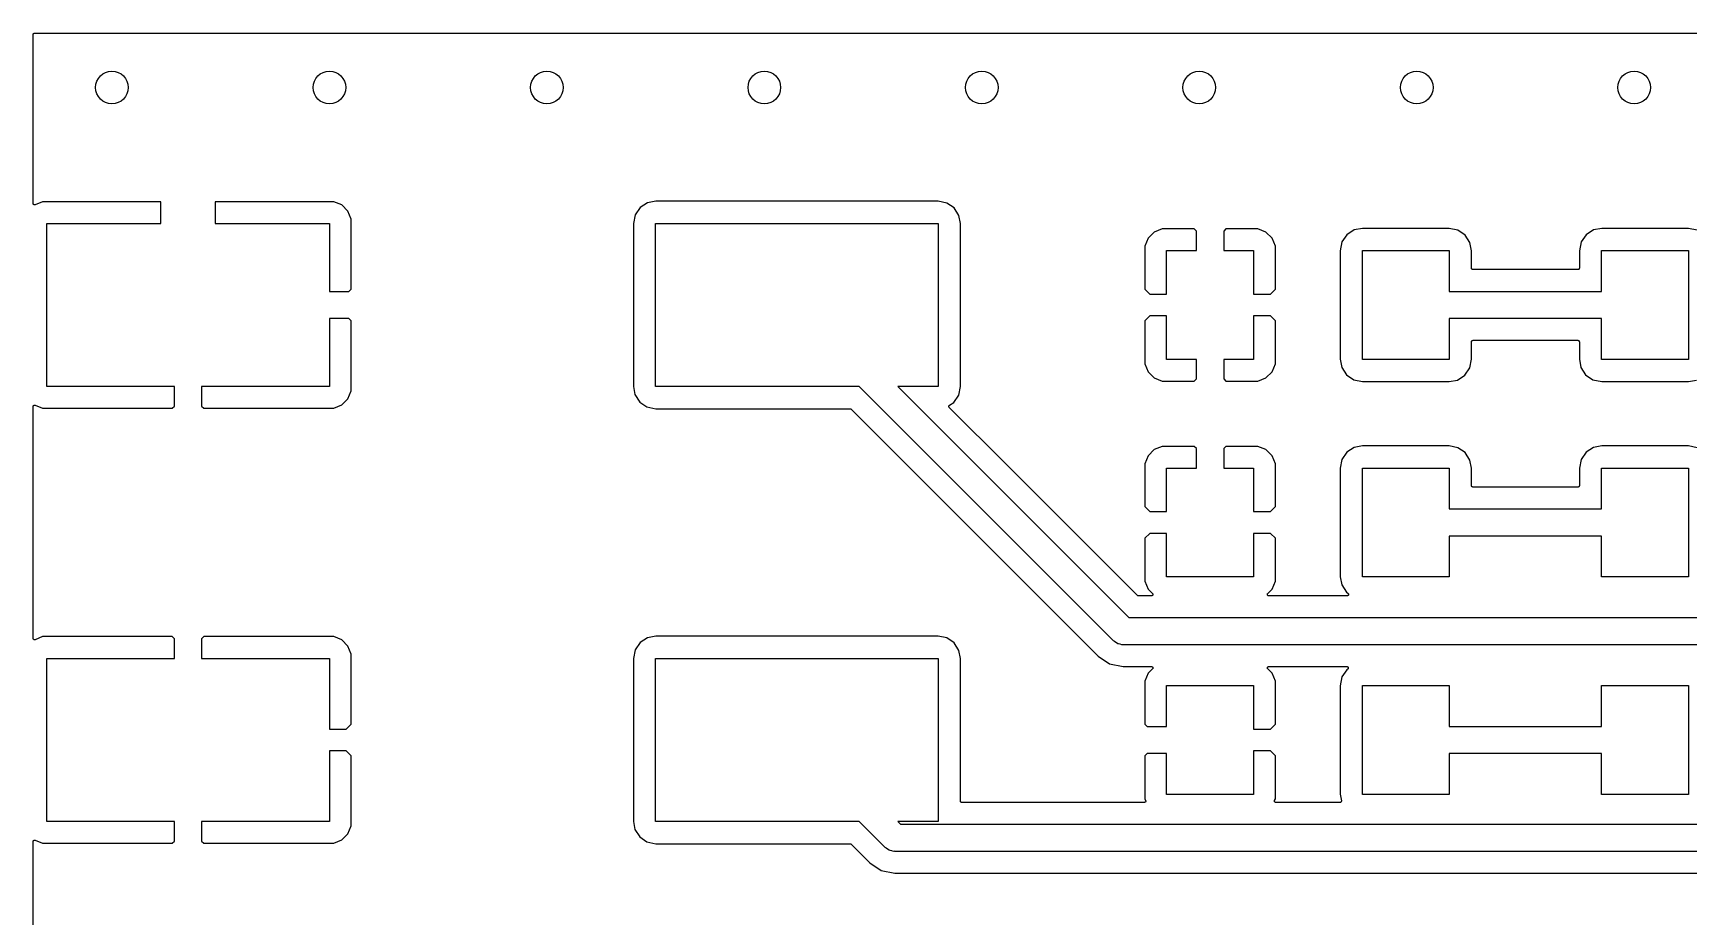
# Model space of a CAD drawing. Extents: x 0.3 to 75.7, y -92.7 to -0.5.
# Drawn here: x 0.28 to 15.5, y -63.63 to -55.5 of the extents above; entities that cross this region are included whole.
import ezdxf

# ---------------------------------------------------------------- set-up
doc = ezdxf.new("R2010")
doc.units = 0
doc.header["$MEASUREMENT"] = 0
doc.layers.add('BLACK', color=7, linetype='CONTINUOUS')

msp = doc.modelspace()

# ---------------------------------------------------------------- linework, layer by layer
at = {"layer": 'Black'}
for p, q in [((0.275, -55.513), (0.2752, -55.5119)), ((0.275, -57.0658), (0.275, -55.513)), ((0.2752, -55.5107), (0.27559, -55.5097)), ((0.2752, -55.5119), (0.2752, -55.5107)), ((0.27559, -55.5097), (0.27578, -55.5086)), ((0.27578, -55.5086), (0.27635, -55.5076)), ((0.27635, -55.5076), (0.27674, -55.5065)), ((0.27674, -55.5065), (0.27747, -55.5056)), ((0.27747, -55.5056), (0.27804, -55.5046)), ((0.27804, -55.5046), (0.27891, -55.5039)), ((0.27891, -55.5039), (0.27964, -55.503)), ((0.27964, -55.503), (0.28063, -55.5025)), ((0.28063, -55.5025), (0.2815, -55.5017)), ((0.2815, -55.5017), (0.28257, -55.5014)), ((0.28257, -55.5014), (0.28355, -55.5008)), ((0.28355, -55.5008), (0.28467, -55.5006)), ((0.28467, -55.5006), (0.28574, -55.5002)), ((0.28574, -55.5002), (0.28688, -55.5002)), ((0.28688, -55.5002), (0.288, -55.5)), ((0.288, -55.5), (75.712, -55.5)), ((0.27525, -57.0672), (0.275, -57.0658)), ((0.27531, -57.0687), (0.27525, -57.0672)), ((0.27564, -57.0694), (0.27531, -57.0687)), ((0.27578, -57.0703), (0.27564, -57.0694)), ((0.27649, -57.0715), (0.27578, -57.0703)), ((0.27703, -57.0728), (0.27649, -57.0715)), ((0.27761, -57.0735), (0.27703, -57.0728)), ((0.27804, -57.0742), (0.27761, -57.0735)), ((0.27913, -57.0751), (0.27804, -57.0742)), ((0.28009, -57.0762), (0.27913, -57.0751)), ((0.28085, -57.0765), (0.28009, -57.0762)), ((0.2815, -57.0771), (0.28085, -57.0765)), ((0.28283, -57.0776), (0.2815, -57.0771)), ((0.28409, -57.0782), (0.28283, -57.0776)), ((0.28494, -57.0784), (0.28409, -57.0782)), ((0.28574, -57.0786), (0.28494, -57.0784)), ((0.28716, -57.0786), (0.28574, -57.0786)), ((0.28857, -57.0788), (0.28716, -57.0786)), ((0.2894, -57.0786), (0.28857, -57.0788)), ((0.29026, -57.0786), (0.2894, -57.0786)), ((0.29159, -57.0782), (0.29026, -57.0786)), ((0.29297, -57.0779), (0.29159, -57.0782)), ((0.36022, -57.05), (0.29297, -57.0779)), ((1.45, -57.05), (0.36022, -57.05)), ((1.45, -57.25), (1.45, -57.05)), ((1.95, -57.05), (1.95, -57.25)), ((3.03978, -57.05), (1.95, -57.05)), ((3.11329, -57.0804), (3.03978, -57.05)), ((3.16955, -57.1367), (3.11329, -57.0804)), ((5.85782, -57.1038), (5.81216, -57.1707)), ((5.92597, -57.06), (5.85782, -57.1038)), ((6.00121, -57.0458), (5.92597, -57.06)), ((8.5987, -57.0458), (6.00121, -57.0458)), ((8.67933, -57.0622), (8.5987, -57.0458)), ((8.74616, -57.1078), (8.67933, -57.0622)), ((0.4, -58.75), (0.4, -57.25)), ((0.4, -57.25), (1.45, -57.25)), ((1.95, -57.25), (3, -57.25)), ((3, -57.25), (3, -57.875)), ((3.2, -57.2102), (3.16955, -57.1367)), ((3.2, -57.25), (3.2, -57.2102)), ((3.2, -57.8544), (3.2, -57.25)), ((5.81216, -57.1707), (5.79583, -57.2513)), ((5.79583, -57.2513), (5.79583, -58.7488)), ((6, -58.75), (6, -57.25)), ((6, -57.25), (8.6, -57.25)), ((8.6, -57.25), (8.6, -58.75)), ((8.79001, -57.176), (8.74616, -57.1078)), ((8.80417, -57.2512), (8.79001, -57.176)), ((8.80417, -57.4576), (8.80417, -57.2512)), ((10.5304, -57.3867), (10.5, -57.4602)), ((10.5867, -57.3304), (10.5304, -57.3867)), ((10.6602, -57.3), (10.5867, -57.3304)), ((10.9544, -57.3), (10.6602, -57.3)), ((10.975, -57.3206), (10.9544, -57.3)), ((10.975, -57.5), (10.975, -57.3206)), ((11.2456, -57.3), (11.225, -57.3206)), ((11.225, -57.3206), (11.225, -57.5)), ((11.5398, -57.3), (11.2456, -57.3)), ((11.6133, -57.3304), (11.5398, -57.3)), ((11.6696, -57.3867), (11.6133, -57.3304)), ((11.7, -57.4602), (11.6696, -57.3867)), ((12.3578, -57.3538), (12.3122, -57.4207)), ((12.426, -57.31), (12.3578, -57.3538)), ((12.5012, -57.2958), (12.426, -57.31)), ((13.2987, -57.2958), (12.5012, -57.2958)), ((13.3793, -57.3122), (13.2987, -57.2958)), ((13.4462, -57.3578), (13.3793, -57.3122)), ((13.49, -57.426), (13.4462, -57.3578)), ((14.5578, -57.3538), (14.5122, -57.4207)), ((14.626, -57.31), (14.5578, -57.3538)), ((14.7012, -57.2958), (14.626, -57.31)), ((15.4987, -57.2958), (14.7012, -57.2958)), ((15.5793, -57.3122), (15.4987, -57.2958)), ((8.80417, -58.1402), (8.80417, -57.4576)), ((10.5, -57.4602), (10.5, -57.8544)), ((10.7, -57.9), (10.7, -57.5)), ((10.7, -57.5), (10.975, -57.5)), ((11.225, -57.5), (11.5, -57.5)), ((11.5, -57.5), (11.5, -57.9)), ((11.7, -57.5), (11.7, -57.4602)), ((11.7, -57.8544), (11.7, -57.5)), ((12.3122, -57.4207), (12.2958, -57.5013)), ((12.2958, -57.5013), (12.2958, -58.4988)), ((12.5, -58.5), (12.5, -57.5)), ((12.5, -57.5), (13.3, -57.5)), ((13.3, -57.5), (13.3, -57.875)), ((13.5042, -57.5012), (13.49, -57.426)), ((13.5042, -57.662), (13.5042, -57.5012)), ((14.5122, -57.4207), (14.4958, -57.5013)), ((14.4958, -57.5013), (14.4958, -57.662)), ((14.7, -57.875), (14.7, -57.5)), ((14.7, -57.5), (15.5, -57.5)), ((15.5, -57.5), (15.5, -58.5)), ((13.5044, -57.6631), (13.5042, -57.662)), ((13.5044, -57.6643), (13.5044, -57.6631)), ((13.5048, -57.6653), (13.5044, -57.6643)), ((13.505, -57.6664), (13.5048, -57.6653)), ((13.5055, -57.6674), (13.505, -57.6664)), ((13.5059, -57.6685), (13.5055, -57.6674)), ((13.5066, -57.6694), (13.5059, -57.6685)), ((13.5072, -57.6704), (13.5066, -57.6694)), ((13.5081, -57.6711), (13.5072, -57.6704)), ((13.5088, -57.672), (13.5081, -57.6711)), ((13.5098, -57.6725), (13.5088, -57.672)), ((13.5107, -57.6733), (13.5098, -57.6725)), ((13.5117, -57.6736), (13.5107, -57.6733)), ((13.5127, -57.6742), (13.5117, -57.6736)), ((13.5138, -57.6744), (13.5127, -57.6742)), ((13.5149, -57.6748), (13.5138, -57.6744)), ((13.5161, -57.6748), (13.5149, -57.6748)), ((13.5172, -57.675), (13.5161, -57.6748)), ((14.4828, -57.675), (13.5172, -57.675)), ((14.4839, -57.6748), (14.4828, -57.675)), ((14.4851, -57.6748), (14.4839, -57.6748)), ((14.4862, -57.6744), (14.4851, -57.6748)), ((14.4873, -57.6742), (14.4862, -57.6744)), ((14.4883, -57.6736), (14.4873, -57.6742)), ((14.4893, -57.6733), (14.4883, -57.6736)), ((14.4902, -57.6725), (14.4893, -57.6733)), ((14.4912, -57.672), (14.4902, -57.6725)), ((14.4919, -57.6711), (14.4912, -57.672)), ((14.4928, -57.6704), (14.4919, -57.6711)), ((14.4934, -57.6694), (14.4928, -57.6704)), ((14.4941, -57.6685), (14.4934, -57.6694)), ((14.4945, -57.6674), (14.4941, -57.6685)), ((14.495, -57.6664), (14.4945, -57.6674)), ((14.4952, -57.6653), (14.495, -57.6664)), ((14.4956, -57.6643), (14.4952, -57.6653)), ((14.4958, -57.662), (14.4956, -57.6631)), ((14.4956, -57.6631), (14.4956, -57.6643)), ((3.17937, -57.875), (3.2, -57.8544)), ((10.5, -57.8544), (10.5456, -57.9)), ((11.6544, -57.9), (11.7, -57.8544)), ((3, -57.875), (3.17937, -57.875)), ((10.5456, -57.9), (10.7, -57.9)), ((11.5, -57.9), (11.6544, -57.9)), ((13.3, -57.875), (14.7, -57.875)), ((3, -58.125), (3, -58.75)), ((3.17937, -58.125), (3, -58.125)), ((3.2, -58.1456), (3.17937, -58.125)), ((3.2, -58.7898), (3.2, -58.1456)), ((8.80417, -58.7487), (8.80417, -58.1402)), ((10.5456, -58.1), (10.5, -58.1456)), ((10.5, -58.1456), (10.5, -58.5398)), ((10.7, -58.1), (10.5456, -58.1)), ((10.7, -58.5), (10.7, -58.1)), ((11.5, -58.1), (11.5, -58.5)), ((11.6544, -58.1), (11.5, -58.1)), ((11.7, -58.1456), (11.6544, -58.1)), ((11.7, -58.5398), (11.7, -58.1456)), ((14.7, -58.125), (13.3, -58.125)), ((13.3, -58.125), (13.3, -58.5)), ((14.7, -58.5), (14.7, -58.125)), ((13.5042, -58.338), (13.5044, -58.3369)), ((13.5042, -58.4987), (13.5042, -58.338)), ((13.5044, -58.3357), (13.5048, -58.3347)), ((13.5044, -58.3369), (13.5044, -58.3357)), ((13.5048, -58.3347), (13.505, -58.3336)), ((13.505, -58.3336), (13.5055, -58.3326)), ((13.5055, -58.3326), (13.5059, -58.3315)), ((13.5059, -58.3315), (13.5066, -58.3306)), ((13.5066, -58.3306), (13.5072, -58.3296)), ((13.5072, -58.3296), (13.5081, -58.3289)), ((13.5081, -58.3289), (13.5088, -58.328)), ((13.5088, -58.328), (13.5098, -58.3275)), ((13.5098, -58.3275), (13.5107, -58.3267)), ((13.5107, -58.3267), (13.5117, -58.3264)), ((13.5117, -58.3264), (13.5127, -58.3258)), ((13.5127, -58.3258), (13.5138, -58.3256)), ((13.5138, -58.3256), (13.5149, -58.3252)), ((13.5149, -58.3252), (13.5161, -58.3252)), ((13.5161, -58.3252), (13.5172, -58.325)), ((13.5172, -58.325), (14.4828, -58.325)), ((14.4828, -58.325), (14.4839, -58.3252)), ((14.4839, -58.3252), (14.4851, -58.3252)), ((14.4851, -58.3252), (14.4862, -58.3256)), ((14.4862, -58.3256), (14.4873, -58.3258)), ((14.4873, -58.3258), (14.4883, -58.3264)), ((14.4883, -58.3264), (14.4893, -58.3267)), ((14.4893, -58.3267), (14.4902, -58.3275)), ((14.4902, -58.3275), (14.4912, -58.328)), ((14.4912, -58.328), (14.4919, -58.3289)), ((14.4919, -58.3289), (14.4928, -58.3296)), ((14.4928, -58.3296), (14.4934, -58.3306)), ((14.4934, -58.3306), (14.4941, -58.3315)), ((14.4941, -58.3315), (14.4945, -58.3326)), ((14.4945, -58.3326), (14.495, -58.3336)), ((14.495, -58.3336), (14.4952, -58.3347)), ((14.4952, -58.3347), (14.4956, -58.3357)), ((14.4956, -58.3357), (14.4956, -58.3369)), ((14.4956, -58.3369), (14.4958, -58.338)), ((14.4958, -58.338), (14.4958, -58.4988)), ((10.5, -58.5398), (10.5304, -58.6133)), ((10.5304, -58.6133), (10.5867, -58.6696)), ((10.975, -58.5), (10.7, -58.5)), ((10.975, -58.6794), (10.975, -58.5)), ((11.5, -58.5), (11.225, -58.5)), ((11.225, -58.5), (11.225, -58.6794)), ((11.6133, -58.6696), (11.6696, -58.6133)), ((11.6696, -58.6133), (11.7, -58.5398)), ((12.2958, -58.4988), (12.31, -58.574)), ((12.31, -58.574), (12.3538, -58.6422)), ((13.3, -58.5), (12.5, -58.5)), ((13.4422, -58.6462), (13.4878, -58.5793)), ((13.4878, -58.5793), (13.5042, -58.4987)), ((14.4958, -58.4988), (14.51, -58.574)), ((14.51, -58.574), (14.5538, -58.6422)), ((15.5, -58.5), (14.7, -58.5)), ((1.575, -58.75), (0.4, -58.75)), ((1.575, -58.9294), (1.575, -58.75)), ((3, -58.75), (1.825, -58.75)), ((1.825, -58.75), (1.825, -58.9294)), ((5.79583, -58.7488), (5.80999, -58.824)), ((7.87322, -58.75), (6, -58.75)), ((10.2116, -61.0884), (7.87322, -58.75)), ((8.6, -58.75), (8.22678, -58.75)), ((8.22678, -58.75), (10.3518, -60.875)), ((8.78784, -58.8293), (8.80417, -58.7487)), ((10.5867, -58.6696), (10.6602, -58.7)), ((10.6602, -58.7), (10.9544, -58.7)), ((10.9544, -58.7), (10.975, -58.6794)), ((11.225, -58.6794), (11.2456, -58.7)), ((11.2456, -58.7), (11.5398, -58.7)), ((11.5398, -58.7), (11.6133, -58.6696)), ((12.3538, -58.6422), (12.4207, -58.6878)), ((12.4207, -58.6878), (12.5013, -58.7042)), ((12.5013, -58.7042), (13.2988, -58.7042)), ((13.2988, -58.7042), (13.374, -58.69)), ((13.374, -58.69), (13.4422, -58.6462)), ((14.5538, -58.6422), (14.6207, -58.6878)), ((14.6207, -58.6878), (14.7013, -58.7042)), ((14.7013, -58.7042), (15.4988, -58.7042)), ((15.4988, -58.7042), (15.574, -58.69)), ((0.275, -58.9342), (0.27525, -58.9328)), ((0.27525, -58.9328), (0.27531, -58.9313)), ((0.27531, -58.9313), (0.27564, -58.9306)), ((0.27564, -58.9306), (0.27578, -58.9297)), ((0.27578, -58.9297), (0.27649, -58.9285)), ((0.27649, -58.9285), (0.27703, -58.9272)), ((0.27703, -58.9272), (0.27761, -58.9265)), ((0.27761, -58.9265), (0.27804, -58.9258)), ((0.27804, -58.9258), (0.27913, -58.9249)), ((0.27913, -58.9249), (0.28009, -58.9238)), ((0.28009, -58.9238), (0.28085, -58.9234)), ((0.28085, -58.9234), (0.2815, -58.9229)), ((0.2815, -58.9229), (0.28283, -58.9224)), ((0.28283, -58.9224), (0.28409, -58.9218)), ((0.28409, -58.9218), (0.28494, -58.9216)), ((0.28494, -58.9216), (0.28574, -58.9214)), ((0.28574, -58.9214), (0.28716, -58.9214)), ((0.28716, -58.9214), (0.28857, -58.9212)), ((0.28857, -58.9212), (0.2894, -58.9214)), ((0.2894, -58.9214), (0.29026, -58.9214)), ((0.29026, -58.9214), (0.29159, -58.9218)), ((0.29159, -58.9218), (0.29297, -58.9221)), ((0.29297, -58.9221), (0.36022, -58.95)), ((1.55437, -58.95), (1.575, -58.9294)), ((1.825, -58.9294), (1.84563, -58.95)), ((3.03978, -58.95), (3.11329, -58.9196)), ((3.11329, -58.9196), (3.16955, -58.8633)), ((3.16955, -58.8633), (3.2, -58.7898)), ((5.80999, -58.824), (5.85384, -58.8922)), ((5.85384, -58.8922), (5.92067, -58.9378)), ((8.69722, -58.9328), (8.69747, -58.9308)), ((8.69727, -58.9331), (8.69722, -58.9328)), ((8.69725, -58.9333), (8.69727, -58.9331)), ((8.69777, -58.9353), (8.69725, -58.9333)), ((8.69747, -58.9308), (8.69765, -58.9288)), ((8.69765, -58.9288), (8.69775, -58.9286)), ((8.69775, -58.9286), (8.69779, -58.9283)), ((8.69779, -58.9283), (8.69871, -58.9266)), ((8.69871, -58.9266), (8.69955, -58.9247)), ((8.69955, -58.9247), (8.69974, -58.9246)), ((8.69974, -58.9246), (8.69985, -58.9243)), ((8.69985, -58.9243), (8.70132, -58.923)), ((8.70132, -58.923), (8.70275, -58.9215)), ((8.70275, -58.9215), (8.70298, -58.9214)), ((8.70298, -58.9214), (8.70317, -58.9213)), ((8.70317, -58.9213), (8.74218, -58.8962)), ((8.74218, -58.8962), (8.78784, -58.8293)), ((0.275, -61.0658), (0.275, -58.9342)), ((0.36022, -58.95), (1.55437, -58.95)), ((1.84563, -58.95), (3.03978, -58.95)), ((5.92067, -58.9378), (6.0013, -58.9542)), ((6.0013, -58.9542), (7.78917, -58.9542)), ((7.78917, -58.9542), (7.78973, -58.9543)), ((7.78973, -58.9543), (7.7903, -58.9542)), ((7.7903, -58.9542), (7.79194, -58.9547)), ((7.79194, -58.9547), (7.79361, -58.955)), ((7.79361, -58.955), (7.79411, -58.9552)), ((7.79411, -58.9552), (7.79466, -58.9554)), ((7.79466, -58.9554), (7.79605, -58.9564)), ((7.79605, -58.9564), (7.79752, -58.9572)), ((7.79752, -58.9572), (7.79789, -58.9577)), ((7.79789, -58.9577), (7.79836, -58.958)), ((7.79836, -58.958), (10.0693, -61.2289)), ((8.69821, -58.9372), (8.69777, -58.9353)), ((8.69835, -58.9374), (8.69821, -58.9372)), ((8.69842, -58.9377), (8.69835, -58.9374)), ((8.69956, -58.9393), (8.69842, -58.9377)), ((8.70066, -58.941), (8.69956, -58.9393)), ((8.70087, -58.9412), (8.70066, -58.941)), ((8.70101, -58.9414), (8.70087, -58.9412)), ((9.22644, -59.4668), (8.70101, -58.9414)), ((10.5304, -59.3867), (10.5, -59.4602)), ((10.5867, -59.3304), (10.5304, -59.3867)), ((10.6602, -59.3), (10.5867, -59.3304)), ((10.9544, -59.3), (10.6602, -59.3)), ((10.975, -59.3206), (10.9544, -59.3)), ((10.975, -59.5), (10.975, -59.3206)), ((11.2456, -59.3), (11.225, -59.3206)), ((11.225, -59.3206), (11.225, -59.5)), ((11.5398, -59.3), (11.2456, -59.3)), ((11.6133, -59.3304), (11.5398, -59.3)), ((11.6696, -59.3867), (11.6133, -59.3304)), ((11.7, -59.4602), (11.6696, -59.3867)), ((12.3578, -59.3538), (12.3122, -59.4207)), ((12.426, -59.31), (12.3578, -59.3538)), ((12.5012, -59.2958), (12.426, -59.31)), ((13.2987, -59.2958), (12.5012, -59.2958)), ((13.3793, -59.3122), (13.2987, -59.2958)), ((13.4462, -59.3578), (13.3793, -59.3122)), ((13.49, -59.426), (13.4462, -59.3578)), ((14.5578, -59.3538), (14.5122, -59.4207)), ((14.626, -59.31), (14.5578, -59.3538)), ((14.7012, -59.2958), (14.626, -59.31)), ((15.4987, -59.2958), (14.7012, -59.2958)), ((15.5793, -59.3122), (15.4987, -59.2958)), ((10.4308, -60.6712), (9.22644, -59.4668)), ((10.5, -59.4602), (10.5, -59.8544)), ((10.7, -59.9), (10.7, -59.5)), ((10.7, -59.5), (10.975, -59.5)), ((11.225, -59.5), (11.5, -59.5)), ((11.5, -59.5), (11.5, -59.9)), ((11.7, -59.8544), (11.7, -59.4602)), ((12.3122, -59.4207), (12.2958, -59.5013)), ((12.2958, -59.5013), (12.2958, -60.4988)), ((12.5, -60.5), (12.5, -59.5)), ((12.5, -59.5), (13.3, -59.5)), ((13.3, -59.5), (13.3, -59.875)), ((13.5042, -59.5012), (13.49, -59.426)), ((13.5042, -59.662), (13.5042, -59.5012)), ((14.5122, -59.4207), (14.4958, -59.5013)), ((14.4958, -59.5013), (14.4958, -59.662)), ((14.7, -59.875), (14.7, -59.5)), ((14.7, -59.5), (15.5, -59.5)), ((15.5, -59.5), (15.5, -60.5)), ((13.5044, -59.6631), (13.5042, -59.662)), ((13.5044, -59.6643), (13.5044, -59.6631)), ((13.5048, -59.6653), (13.5044, -59.6643)), ((13.505, -59.6664), (13.5048, -59.6653)), ((13.5055, -59.6674), (13.505, -59.6664)), ((13.5059, -59.6685), (13.5055, -59.6674)), ((13.5066, -59.6694), (13.5059, -59.6685)), ((13.5072, -59.6704), (13.5066, -59.6694)), ((13.5081, -59.6711), (13.5072, -59.6704)), ((13.5088, -59.672), (13.5081, -59.6711)), ((13.5098, -59.6725), (13.5088, -59.672)), ((13.5107, -59.6733), (13.5098, -59.6725)), ((13.5117, -59.6736), (13.5107, -59.6733)), ((13.5127, -59.6742), (13.5117, -59.6736)), ((13.5138, -59.6744), (13.5127, -59.6742)), ((13.5149, -59.6748), (13.5138, -59.6744)), ((13.5161, -59.6748), (13.5149, -59.6748)), ((13.5172, -59.675), (13.5161, -59.6748)), ((14.4828, -59.675), (13.5172, -59.675)), ((14.4839, -59.6748), (14.4828, -59.675)), ((14.4851, -59.6748), (14.4839, -59.6748)), ((14.4862, -59.6744), (14.4851, -59.6748)), ((14.4873, -59.6742), (14.4862, -59.6744)), ((14.4883, -59.6736), (14.4873, -59.6742)), ((14.4893, -59.6733), (14.4883, -59.6736)), ((14.4902, -59.6725), (14.4893, -59.6733)), ((14.4912, -59.672), (14.4902, -59.6725)), ((14.4919, -59.6711), (14.4912, -59.672)), ((14.4928, -59.6704), (14.4919, -59.6711)), ((14.4934, -59.6694), (14.4928, -59.6704)), ((14.4941, -59.6685), (14.4934, -59.6694)), ((14.4945, -59.6674), (14.4941, -59.6685)), ((14.495, -59.6664), (14.4945, -59.6674)), ((14.4952, -59.6653), (14.495, -59.6664)), ((14.4956, -59.6643), (14.4952, -59.6653)), ((14.4958, -59.662), (14.4956, -59.6631)), ((14.4956, -59.6631), (14.4956, -59.6643)), ((10.5, -59.8544), (10.5456, -59.9)), ((10.5456, -59.9), (10.7, -59.9)), ((11.5, -59.9), (11.6544, -59.9)), ((11.6544, -59.9), (11.7, -59.8544)), ((13.3, -59.875), (14.7, -59.875)), ((10.5456, -60.1), (10.5, -60.1456)), ((10.5, -60.1456), (10.5, -60.5398)), ((10.7, -60.1), (10.5456, -60.1)), ((10.7, -60.5), (10.7, -60.1)), ((11.6544, -60.1), (11.5, -60.1)), ((11.5, -60.1), (11.5, -60.5)), ((11.7, -60.1456), (11.6544, -60.1)), ((11.7, -60.5398), (11.7, -60.1456)), ((14.7, -60.125), (13.3, -60.125)), ((13.3, -60.125), (13.3, -60.5)), ((14.7, -60.5), (14.7, -60.125)), ((10.5, -60.5398), (10.5304, -60.6133)), ((11.5, -60.5), (10.7, -60.5)), ((11.6696, -60.6133), (11.7, -60.5398)), ((12.2958, -60.4988), (12.31, -60.574)), ((12.31, -60.574), (12.3538, -60.6422)), ((13.3, -60.5), (12.5, -60.5)), ((15.5, -60.5), (14.7, -60.5)), ((10.4313, -60.6715), (10.4308, -60.6712)), ((10.4316, -60.672), (10.4313, -60.6715)), ((10.4331, -60.6728), (10.4316, -60.672)), ((10.4345, -60.6738), (10.4331, -60.6728)), ((10.4351, -60.6739), (10.4345, -60.6738)), ((10.4356, -60.6742), (10.4351, -60.6739)), ((10.4372, -60.6745), (10.4356, -60.6742)), ((10.4389, -60.675), (10.4372, -60.6745)), ((10.4394, -60.6749), (10.4389, -60.675)), ((10.44, -60.675), (10.4394, -60.6749)), ((10.5608, -60.675), (10.44, -60.675)), ((10.5304, -60.6133), (10.57, -60.6528)), ((10.5624, -60.6747), (10.5608, -60.675)), ((10.5641, -60.6746), (10.5624, -60.6747)), ((10.5647, -60.6743), (10.5641, -60.6746)), ((10.5652, -60.6742), (10.5647, -60.6743)), ((10.5667, -60.6734), (10.5652, -60.6742)), ((10.5682, -60.6726), (10.5667, -60.6734)), ((10.5686, -60.6722), (10.5682, -60.6726)), ((10.5691, -60.672), (10.5686, -60.6722)), ((10.5702, -60.6707), (10.5691, -60.672)), ((10.57, -60.6528), (10.5709, -60.6542)), ((10.5714, -60.6695), (10.5702, -60.6707)), ((10.5709, -60.6542), (10.572, -60.6555)), ((10.5717, -60.6689), (10.5714, -60.6695)), ((10.572, -60.6685), (10.5717, -60.6689)), ((10.572, -60.6555), (10.5722, -60.656)), ((10.5726, -60.6669), (10.572, -60.6685)), ((10.5722, -60.656), (10.5726, -60.6565)), ((10.5726, -60.6565), (10.573, -60.6581)), ((10.5733, -60.6654), (10.5726, -60.6669)), ((10.573, -60.6581), (10.5736, -60.6597)), ((10.5734, -60.6648), (10.5733, -60.6654)), ((10.5736, -60.6643), (10.5734, -60.6648)), ((10.5736, -60.6597), (10.5736, -60.6603)), ((10.5736, -60.6603), (10.5737, -60.6609)), ((10.5737, -60.6609), (10.5736, -60.6626)), ((10.5736, -60.6626), (10.5736, -60.6643)), ((11.6263, -60.6609), (11.6264, -60.6603)), ((11.6264, -60.6626), (11.6263, -60.6609)), ((11.6264, -60.6597), (11.627, -60.6581)), ((11.6264, -60.6603), (11.6264, -60.6597)), ((11.6264, -60.6643), (11.6264, -60.6626)), ((11.6266, -60.6648), (11.6264, -60.6643)), ((11.6267, -60.6654), (11.6266, -60.6648)), ((11.6274, -60.6669), (11.6267, -60.6654)), ((11.627, -60.6581), (11.6274, -60.6565)), ((11.6274, -60.6565), (11.6278, -60.656)), ((11.628, -60.6685), (11.6274, -60.6669)), ((11.6278, -60.656), (11.628, -60.6555)), ((11.628, -60.6555), (11.6291, -60.6542)), ((11.6283, -60.6689), (11.628, -60.6685)), ((11.6286, -60.6695), (11.6283, -60.6689)), ((11.6298, -60.6707), (11.6286, -60.6695)), ((11.6291, -60.6542), (11.63, -60.6528)), ((11.6309, -60.672), (11.6298, -60.6707)), ((11.63, -60.6528), (11.6696, -60.6133)), ((11.6314, -60.6722), (11.6309, -60.672)), ((11.6318, -60.6726), (11.6314, -60.6722)), ((11.6333, -60.6734), (11.6318, -60.6726)), ((11.6348, -60.6742), (11.6333, -60.6734)), ((11.6353, -60.6743), (11.6348, -60.6742)), ((11.6359, -60.6746), (11.6353, -60.6743)), ((11.6376, -60.6747), (11.6359, -60.6746)), ((11.6392, -60.675), (11.6376, -60.6747)), ((12.3598, -60.675), (11.6392, -60.675)), ((12.3538, -60.6422), (12.3671, -60.6513)), ((12.3604, -60.6749), (12.3598, -60.675)), ((12.3611, -60.6749), (12.3604, -60.6749)), ((12.3626, -60.6745), (12.3611, -60.6749)), ((12.3642, -60.6742), (12.3626, -60.6745)), ((12.3648, -60.6739), (12.3642, -60.6742)), ((12.3654, -60.6737), (12.3648, -60.6739)), ((12.3667, -60.6728), (12.3654, -60.6737)), ((12.3682, -60.672), (12.3667, -60.6728)), ((12.3671, -60.6513), (12.3676, -60.6517)), ((12.3676, -60.6517), (12.3682, -60.652)), ((12.3682, -60.652), (12.3692, -60.6533)), ((12.3686, -60.6715), (12.3682, -60.672)), ((12.3691, -60.6711), (12.3686, -60.6715)), ((12.37, -60.6697), (12.3691, -60.6711)), ((12.3692, -60.6533), (12.3704, -60.6544)), ((12.3711, -60.6685), (12.37, -60.6697)), ((12.3704, -60.6544), (12.3706, -60.655)), ((12.3706, -60.655), (12.3711, -60.6555)), ((12.3711, -60.6555), (12.3716, -60.657)), ((12.3713, -60.6679), (12.3711, -60.6685)), ((12.3716, -60.6674), (12.3713, -60.6679)), ((12.3716, -60.657), (12.3723, -60.6585)), ((12.3721, -60.6658), (12.3716, -60.6674)), ((12.3726, -60.6643), (12.3721, -60.6658)), ((12.3723, -60.6585), (12.3724, -60.6591)), ((12.3724, -60.6591), (12.3726, -60.6597)), ((12.3726, -60.6597), (12.3726, -60.6614)), ((12.3726, -60.6614), (12.3728, -60.663)), ((12.3728, -60.663), (12.3726, -60.6636)), ((12.3726, -60.6636), (12.3726, -60.6643)), ((10.3518, -60.875), (17.4, -60.875)), ((0.36022, -61.05), (0.29297, -61.0779)), ((1.55437, -61.05), (0.36022, -61.05)), ((1.575, -61.0706), (1.55437, -61.05)), ((1.84563, -61.05), (1.825, -61.0706)), ((3.03978, -61.05), (1.84563, -61.05)), ((3.11329, -61.0804), (3.03978, -61.05)), ((5.92597, -61.06), (5.85782, -61.1038)), ((6.00121, -61.0458), (5.92597, -61.06)), ((8.5987, -61.0458), (6.00121, -61.0458)), ((8.67933, -61.0622), (8.5987, -61.0458)), ((8.74616, -61.1078), (8.67933, -61.0622)), ((0.27525, -61.0672), (0.275, -61.0658)), ((0.27531, -61.0687), (0.27525, -61.0672)), ((0.27564, -61.0694), (0.27531, -61.0687)), ((0.27578, -61.0703), (0.27564, -61.0694)), ((0.27649, -61.0715), (0.27578, -61.0703)), ((0.27703, -61.0728), (0.27649, -61.0715)), ((0.27761, -61.0735), (0.27703, -61.0728)), ((0.27804, -61.0742), (0.27761, -61.0735)), ((0.27913, -61.0751), (0.27804, -61.0742)), ((0.28009, -61.0762), (0.27913, -61.0751)), ((0.28085, -61.0765), (0.28009, -61.0762)), ((0.2815, -61.0771), (0.28085, -61.0765)), ((0.28283, -61.0776), (0.2815, -61.0771)), ((0.28409, -61.0782), (0.28283, -61.0776)), ((0.28494, -61.0784), (0.28409, -61.0782)), ((0.28574, -61.0786), (0.28494, -61.0784)), ((0.28716, -61.0786), (0.28574, -61.0786)), ((0.28857, -61.0788), (0.28716, -61.0786)), ((0.2894, -61.0786), (0.28857, -61.0788)), ((0.29026, -61.0786), (0.2894, -61.0786)), ((0.29159, -61.0782), (0.29026, -61.0786)), ((0.29297, -61.0779), (0.29159, -61.0782)), ((1.575, -61.25), (1.575, -61.0706)), ((1.825, -61.0706), (1.825, -61.25)), ((3.16955, -61.1367), (3.11329, -61.0804)), ((3.2, -61.2102), (3.16955, -61.1367)), ((3.2, -61.8544), (3.2, -61.2102)), ((5.81216, -61.1707), (5.79583, -61.2513)), ((5.85782, -61.1038), (5.81216, -61.1707)), ((8.79001, -61.176), (8.74616, -61.1078)), ((8.80417, -61.2512), (8.79001, -61.176)), ((10.2161, -61.0915), (10.2116, -61.0884)), ((10.2197, -61.0958), (10.2161, -61.0915)), ((10.2338, -61.1039), (10.2197, -61.0958)), ((10.2472, -61.1133), (10.2338, -61.1039)), ((10.2525, -61.1147), (10.2472, -61.1133)), ((10.2572, -61.1175), (10.2525, -61.1147)), ((10.2733, -61.1203), (10.2572, -61.1175)), ((10.2891, -61.1245), (10.2733, -61.1203)), ((10.2946, -61.124), (10.2891, -61.1245)), ((10.3, -61.125), (10.2946, -61.124)), ((17.3482, -61.125), (10.3, -61.125)), ((0.4, -62.75), (0.4, -61.25)), ((0.4, -61.25), (1.575, -61.25)), ((1.825, -61.25), (3, -61.25)), ((3, -61.25), (3, -61.9)), ((5.79583, -61.2513), (5.79583, -62.7488)), ((6, -62.75), (6, -61.25)), ((6, -61.25), (8.6, -61.25)), ((8.6, -61.25), (8.6, -62.75)), ((8.80417, -62.562), (8.80417, -61.2512)), ((10.0693, -61.2289), (10.1757, -61.3)), ((10.1757, -61.3), (10.3013, -61.325)), ((10.3013, -61.325), (10.5608, -61.325)), ((10.57, -61.3472), (10.5304, -61.3867)), ((10.5608, -61.325), (10.5624, -61.3253)), ((10.5624, -61.3253), (10.5641, -61.3254)), ((10.5641, -61.3254), (10.5647, -61.3257)), ((10.5647, -61.3257), (10.5652, -61.3258)), ((10.5652, -61.3258), (10.5667, -61.3266)), ((10.5667, -61.3266), (10.5682, -61.3274)), ((10.5682, -61.3274), (10.5686, -61.3278)), ((10.5686, -61.3278), (10.5691, -61.328)), ((10.5691, -61.328), (10.5702, -61.3293)), ((10.5709, -61.3458), (10.57, -61.3472)), ((10.5702, -61.3293), (10.5714, -61.3305)), ((10.572, -61.3445), (10.5709, -61.3458)), ((10.5714, -61.3305), (10.5717, -61.3311)), ((10.5717, -61.3311), (10.572, -61.3315)), ((10.572, -61.3315), (10.5726, -61.3331)), ((10.5722, -61.344), (10.572, -61.3445)), ((10.5726, -61.3435), (10.5722, -61.344)), ((10.5726, -61.3331), (10.5733, -61.3346)), ((10.573, -61.3419), (10.5726, -61.3435)), ((10.5736, -61.3403), (10.573, -61.3419)), ((10.5733, -61.3346), (10.5734, -61.3352)), ((10.5734, -61.3352), (10.5736, -61.3357)), ((10.5736, -61.3357), (10.5736, -61.3374)), ((10.5736, -61.3374), (10.5737, -61.3391)), ((10.5737, -61.3391), (10.5736, -61.3397)), ((10.5736, -61.3397), (10.5736, -61.3403)), ((11.6263, -61.3391), (11.6264, -61.3374)), ((11.6264, -61.3397), (11.6263, -61.3391)), ((11.6264, -61.3357), (11.6266, -61.3352)), ((11.6264, -61.3374), (11.6264, -61.3357)), ((11.6264, -61.3403), (11.6264, -61.3397)), ((11.627, -61.3419), (11.6264, -61.3403)), ((11.6266, -61.3352), (11.6267, -61.3346)), ((11.6267, -61.3346), (11.6274, -61.3331)), ((11.6274, -61.3435), (11.627, -61.3419)), ((11.6274, -61.3331), (11.628, -61.3315)), ((11.6278, -61.344), (11.6274, -61.3435)), ((11.628, -61.3445), (11.6278, -61.344)), ((11.628, -61.3315), (11.6283, -61.3311)), ((11.6291, -61.3458), (11.628, -61.3445)), ((11.6283, -61.3311), (11.6286, -61.3305)), ((11.6286, -61.3305), (11.6298, -61.3293)), ((11.63, -61.3472), (11.6291, -61.3458)), ((11.6298, -61.3293), (11.6309, -61.328)), ((11.6696, -61.3867), (11.63, -61.3472)), ((11.6309, -61.328), (11.6314, -61.3278)), ((11.6314, -61.3278), (11.6318, -61.3274)), ((11.6318, -61.3274), (11.6333, -61.3266)), ((11.6333, -61.3266), (11.6348, -61.3258)), ((11.6348, -61.3258), (11.6353, -61.3257)), ((11.6353, -61.3257), (11.6359, -61.3254)), ((11.6359, -61.3254), (11.6376, -61.3253)), ((11.6376, -61.3253), (11.6392, -61.325)), ((11.6392, -61.325), (12.3584, -61.325)), ((12.3578, -61.3538), (12.3122, -61.4207)), ((12.3654, -61.3489), (12.3578, -61.3538)), ((12.3584, -61.325), (12.3592, -61.3251)), ((12.3592, -61.3251), (12.36, -61.3251)), ((12.36, -61.3251), (12.3614, -61.3255)), ((12.3614, -61.3255), (12.3629, -61.3258)), ((12.3629, -61.3258), (12.3636, -61.3262)), ((12.3636, -61.3262), (12.3644, -61.3264)), ((12.3644, -61.3264), (12.3655, -61.3273)), ((12.366, -61.3484), (12.3654, -61.3489)), ((12.3655, -61.3273), (12.3668, -61.328)), ((12.3668, -61.348), (12.366, -61.3484)), ((12.3668, -61.328), (12.3673, -61.3287)), ((12.3677, -61.3468), (12.3668, -61.348)), ((12.3673, -61.3287), (12.368, -61.3292)), ((12.3688, -61.3459), (12.3677, -61.3468)), ((12.368, -61.3292), (12.3687, -61.3304)), ((12.3687, -61.3304), (12.3697, -61.3315)), ((12.3691, -61.3451), (12.3688, -61.3459)), ((12.3697, -61.3445), (12.3691, -61.3451)), ((12.3697, -61.3315), (12.3699, -61.3323)), ((12.3702, -61.3431), (12.3697, -61.3445)), ((12.3699, -61.3323), (12.3704, -61.333)), ((12.3708, -61.3419), (12.3702, -61.3431)), ((12.3704, -61.333), (12.3707, -61.3344)), ((12.3707, -61.3344), (12.3712, -61.3357)), ((12.3709, -61.341), (12.3708, -61.3419)), ((12.3712, -61.3403), (12.3709, -61.341)), ((12.3712, -61.3357), (12.3712, -61.3366)), ((12.3712, -61.3366), (12.3714, -61.3374)), ((12.3714, -61.3374), (12.3712, -61.3388)), ((12.3712, -61.3388), (12.3712, -61.3403)), ((10.5304, -61.3867), (10.5, -61.4602)), ((10.5, -61.4602), (10.5, -61.8544)), ((10.7, -61.875), (10.7, -61.5)), ((10.7, -61.5), (11.5, -61.5)), ((11.5, -61.5), (11.5, -61.9)), ((11.7, -61.4602), (11.6696, -61.3867)), ((11.7, -61.8544), (11.7, -61.4602)), ((12.3122, -61.4207), (12.2958, -61.5013)), ((12.2958, -61.5013), (12.2958, -62.4988)), ((12.5, -62.5), (12.5, -61.5)), ((12.5, -61.5), (13.3, -61.5)), ((13.3, -61.5), (13.3, -61.875)), ((14.7, -61.875), (14.7, -61.5)), ((14.7, -61.5), (15.5, -61.5)), ((15.5, -61.5), (15.5, -62.5)), ((3, -61.9), (3.15437, -61.9)), ((3.15437, -61.9), (3.2, -61.8544)), ((10.5, -61.8544), (10.5206, -61.875)), ((10.5206, -61.875), (10.7, -61.875)), ((11.5, -61.9), (11.6544, -61.9)), ((11.6544, -61.9), (11.7, -61.8544)), ((13.3, -61.875), (14.7, -61.875)), ((3, -62.1), (3, -62.75)), ((3.15437, -62.1), (3, -62.1)), ((3.2, -62.1456), (3.15437, -62.1)), ((10.5206, -62.125), (10.5, -62.1456)), ((10.7, -62.125), (10.5206, -62.125)), ((10.7, -62.5), (10.7, -62.125)), ((11.6544, -62.1), (11.5, -62.1)), ((11.5, -62.1), (11.5, -62.5)), ((11.7, -62.1456), (11.6544, -62.1)), ((14.7, -62.125), (13.3, -62.125)), ((13.3, -62.125), (13.3, -62.5)), ((14.7, -62.5), (14.7, -62.125)), ((3.2, -62.7898), (3.2, -62.1456)), ((10.5, -62.1456), (10.5, -62.5398)), ((11.7, -62.5398), (11.7, -62.1456)), ((8.80437, -62.5631), (8.80417, -62.562)), ((8.80437, -62.5643), (8.80437, -62.5631)), ((8.80476, -62.5653), (8.80437, -62.5643)), ((8.80496, -62.5664), (8.80476, -62.5653)), ((8.80552, -62.5674), (8.80496, -62.5664)), ((8.80591, -62.5685), (8.80552, -62.5674)), ((8.80664, -62.5694), (8.80591, -62.5685)), ((8.80721, -62.5704), (8.80664, -62.5694)), ((8.80809, -62.5711), (8.80721, -62.5704)), ((8.80882, -62.572), (8.80809, -62.5711)), ((8.8098, -62.5725), (8.80882, -62.572)), ((8.81067, -62.5733), (8.8098, -62.5725)), ((8.81174, -62.5736), (8.81067, -62.5733)), ((8.81273, -62.5742), (8.81174, -62.5736)), ((8.81384, -62.5744), (8.81273, -62.5742)), ((8.81491, -62.5748), (8.81384, -62.5744)), ((8.81606, -62.5748), (8.81491, -62.5748)), ((8.81717, -62.575), (8.81606, -62.5748)), ((10.4951, -62.575), (8.81717, -62.575)), ((10.4965, -62.5748), (10.4951, -62.575)), ((10.4979, -62.5747), (10.4965, -62.5748)), ((10.4987, -62.5744), (10.4979, -62.5747)), ((10.4996, -62.5742), (10.4987, -62.5744)), ((10.5008, -62.5735), (10.4996, -62.5742)), ((10.5, -62.5398), (10.5071, -62.557)), ((10.5021, -62.573), (10.5008, -62.5735)), ((10.5027, -62.5724), (10.5021, -62.573)), ((10.5035, -62.572), (10.5027, -62.5724)), ((10.5044, -62.5709), (10.5035, -62.572)), ((10.5054, -62.5699), (10.5044, -62.5709)), ((10.5058, -62.5692), (10.5054, -62.5699)), ((10.5064, -62.5685), (10.5058, -62.5692)), ((10.5069, -62.5672), (10.5064, -62.5685)), ((10.5075, -62.5659), (10.5069, -62.5672)), ((10.5071, -62.557), (10.5074, -62.5584)), ((10.5074, -62.5584), (10.5079, -62.5597)), ((10.5076, -62.5651), (10.5075, -62.5659)), ((10.5079, -62.5643), (10.5076, -62.5651)), ((10.5079, -62.5597), (10.5079, -62.5606)), ((10.5079, -62.5606), (10.5081, -62.5614)), ((10.5081, -62.5614), (10.5079, -62.5628)), ((10.5079, -62.5628), (10.5079, -62.5643)), ((11.5, -62.5), (10.7, -62.5)), ((11.6919, -62.5614), (11.6921, -62.5606)), ((11.6921, -62.5628), (11.6919, -62.5614)), ((11.6921, -62.5597), (11.6926, -62.5584)), ((11.6921, -62.5606), (11.6921, -62.5597)), ((11.6921, -62.5643), (11.6921, -62.5628)), ((11.6924, -62.5651), (11.6921, -62.5643)), ((11.6925, -62.5659), (11.6924, -62.5651)), ((11.6931, -62.5672), (11.6925, -62.5659)), ((11.6926, -62.5584), (11.6929, -62.557)), ((11.6929, -62.557), (11.7, -62.5398)), ((11.6936, -62.5685), (11.6931, -62.5672)), ((11.6942, -62.5692), (11.6936, -62.5685)), ((11.6946, -62.5699), (11.6942, -62.5692)), ((11.6956, -62.5709), (11.6946, -62.5699)), ((11.6965, -62.572), (11.6956, -62.5709)), ((11.6973, -62.5724), (11.6965, -62.572)), ((11.6979, -62.573), (11.6973, -62.5724)), ((11.6992, -62.5735), (11.6979, -62.573)), ((11.7004, -62.5742), (11.6992, -62.5735)), ((11.7013, -62.5744), (11.7004, -62.5742)), ((11.7021, -62.5747), (11.7013, -62.5744)), ((11.7035, -62.5748), (11.7021, -62.5747)), ((11.7049, -62.575), (11.7035, -62.5748)), ((12.2945, -62.575), (11.7049, -62.575)), ((12.2946, -62.575), (12.2945, -62.575)), ((12.2969, -62.5746), (12.2946, -62.575)), ((12.2946, -62.575), (12.2946, -62.575)), ((12.2958, -62.4988), (12.3073, -62.5596)), ((12.2989, -62.5742), (12.2969, -62.5746)), ((12.299, -62.5742), (12.2989, -62.5742)), ((12.2991, -62.5742), (12.299, -62.5742)), ((12.301, -62.573), (12.2991, -62.5742)), ((12.3028, -62.572), (12.301, -62.573)), ((12.3029, -62.5719), (12.3028, -62.572)), ((12.303, -62.5719), (12.3029, -62.5719)), ((12.3043, -62.5702), (12.303, -62.5719)), ((12.3058, -62.5685), (12.3043, -62.5702)), ((12.3065, -62.5663), (12.3058, -62.5684)), ((12.3058, -62.5684), (12.3058, -62.5684)), ((12.3058, -62.5684), (12.3058, -62.5685)), ((12.3073, -62.5643), (12.3065, -62.5663)), ((12.3073, -62.5596), (12.3073, -62.5597)), ((12.3073, -62.5597), (12.3073, -62.5597)), ((12.3073, -62.5597), (12.3073, -62.562)), ((12.3073, -62.562), (12.3073, -62.5641)), ((12.3073, -62.5641), (12.3073, -62.5642)), ((12.3073, -62.5642), (12.3073, -62.5643)), ((13.3, -62.5), (12.5, -62.5)), ((15.5, -62.5), (14.7, -62.5)), ((1.575, -62.75), (0.4, -62.75)), ((1.575, -62.9294), (1.575, -62.75)), ((3, -62.75), (1.825, -62.75)), ((1.825, -62.75), (1.825, -62.9294)), ((3.11329, -62.9196), (3.16955, -62.8633)), ((3.16955, -62.8633), (3.2, -62.7898)), ((5.79583, -62.7488), (5.80999, -62.824)), ((5.80999, -62.824), (5.85384, -62.8922)), ((5.85384, -62.8922), (5.92067, -62.9378)), ((7.87322, -62.75), (6, -62.75)), ((8.11161, -62.9884), (7.87322, -62.75)), ((8.6, -62.75), (8.22678, -62.75)), ((8.22678, -62.75), (8.25178, -62.775)), ((8.25178, -62.775), (18.6, -62.775)), ((0.275, -62.9342), (0.27525, -62.9328)), ((0.275, -65.151), (0.275, -62.9342)), ((0.27525, -62.9328), (0.27531, -62.9313)), ((0.27531, -62.9313), (0.27564, -62.9306)), ((0.27564, -62.9306), (0.27578, -62.9297)), ((0.27578, -62.9297), (0.27649, -62.9285)), ((0.27649, -62.9285), (0.27703, -62.9272)), ((0.27703, -62.9272), (0.27761, -62.9265)), ((0.27761, -62.9265), (0.27804, -62.9258)), ((0.27804, -62.9258), (0.27913, -62.9249)), ((0.27913, -62.9249), (0.28009, -62.9238)), ((0.28009, -62.9238), (0.28085, -62.9234)), ((0.28085, -62.9234), (0.2815, -62.9229)), ((0.2815, -62.9229), (0.28283, -62.9224)), ((0.28283, -62.9224), (0.28409, -62.9218)), ((0.28409, -62.9218), (0.28494, -62.9216)), ((0.28494, -62.9216), (0.28574, -62.9214)), ((0.28574, -62.9214), (0.28716, -62.9214)), ((0.28716, -62.9214), (0.28857, -62.9212)), ((0.28857, -62.9212), (0.2894, -62.9214)), ((0.2894, -62.9214), (0.29026, -62.9214)), ((0.29026, -62.9214), (0.29159, -62.9218)), ((0.29159, -62.9218), (0.29297, -62.9221)), ((0.29297, -62.9221), (0.36022, -62.95)), ((0.36022, -62.95), (1.55437, -62.95)), ((1.55437, -62.95), (1.575, -62.9294)), ((1.825, -62.9294), (1.84563, -62.95)), ((1.84563, -62.95), (3.03978, -62.95)), ((3.03978, -62.95), (3.11329, -62.9196)), ((5.92067, -62.9378), (6.0013, -62.9542)), ((6.0013, -62.9542), (7.78917, -62.9542)), ((7.78917, -62.9542), (7.78973, -62.9543)), ((7.78973, -62.9543), (7.7903, -62.9542)), ((7.7903, -62.9542), (7.79194, -62.9547)), ((7.79194, -62.9547), (7.79361, -62.955)), ((7.79361, -62.955), (7.79411, -62.9552)), ((7.79411, -62.9552), (7.79466, -62.9554)), ((7.79466, -62.9554), (7.79605, -62.9564)), ((7.79605, -62.9564), (7.79752, -62.9572)), ((7.79752, -62.9572), (7.79789, -62.9577)), ((7.79789, -62.9577), (7.79836, -62.958)), ((7.79836, -62.958), (7.96929, -63.1289)), ((8.11612, -62.9915), (8.11161, -62.9884)), ((8.11965, -62.9958), (8.11612, -62.9915)), ((8.1338, -63.0039), (8.11965, -62.9958)), ((8.14717, -63.0133), (8.1338, -63.0039)), ((8.15248, -63.0147), (8.14717, -63.0133)), ((8.15725, -63.0175), (8.15248, -63.0147)), ((8.17333, -63.0203), (8.15725, -63.0175)), ((8.1891, -63.0245), (8.17333, -63.0203)), ((8.19458, -63.024), (8.1891, -63.0245)), ((8.2, -63.025), (8.19458, -63.024)), ((18.5482, -63.025), (8.2, -63.025)), ((7.96929, -63.1289), (8.07573, -63.2)), ((8.07573, -63.2), (8.20128, -63.225)), ((8.20128, -63.225), (18.46, -63.225))]:
    msp.add_line(p, q, dxfattribs=at)
for centre in [(1, -56), (3, -56), (5, -56), (7, -56), (9, -56), (11, -56), (13, -56), (15, -56)]:
    msp.add_circle(centre, 0.15, dxfattribs=at)

doc.saveas('drawing.dxf')
